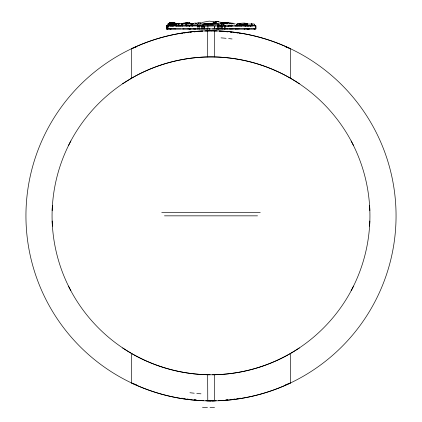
<?xml version="1.0" encoding="UTF-8"?>
<svg xmlns="http://www.w3.org/2000/svg" width="422" height="422" viewBox="0 0 422 422"><rect width="100%" height="100%" fill="white"/><g stroke="black" fill="none" stroke-linecap="round" stroke-linejoin="round"><path stroke-width="0.63" d="M197.844 28.923L208.136 28.928L166.806 28.928L166.811 25.869L166.521 25.869L189.874 25.974L189.03 25.995M167.239 28.928L167.239 25.906C166.226 30.052 168.32 29.962 167.571 25.953M197.918 28.907L197.918 25.979L198.519 25.979M199.231 28.912L199.231 25.995L198.551 26.016M201.463 28.918L201.463 25.974L203.335 25.995M202.396 28.918L202.396 25.985M207.772 400.874L207.65 374.747C177.583 374.098 147.742 364.745 122.755 347.986A156.187 156.187 0 0 0 136.132 356.015A159.358 159.358 0 0 0 200.624 374.414M221.376 57.276A159.358 159.358 0 0 1 285.858 75.691A156.187 156.187 0 0 1 299.245 83.698C274.258 66.94 244.417 57.587 214.35 56.944L214.35 30.817C185.875 30.278 157.306 36.456 131.585 48.694L131.585 78.197L122.755 83.698A156.187 156.187 0 0 1 140.758 73.296A159.358 159.358 0 0 1 200.624 57.276M223.196 28.923L224.272 28.918L220.954 28.923L220.928 25.985L228.407 26.259L228.661 25.979L252.741 25.869M222.958 28.923L222.515 28.923L222.515 25.985M252.356 25.842L255.822 25.874L255.853 28.928L224.008 28.928L225.137 28.923L225.137 25.99M207.925 28.907L207.93 25.89L220.928 25.985M214.598 28.638L214.603 26.317M204.496 28.923L204.512 26.233L204.57 28.928M255.848 25.884L255.853 28.928L251.607 28.918M187.22 23.379L187.326 23.115L186.904 23.163M167.376 28.912L167.407 25.927L166.811 25.869M167.571 28.912L167.988 25.974M169.243 23.453L169.56 22.719L169.09 23.316M219.092 28.765L219.123 25.979M170.193 23.205C172.081 23.337 169.549 23.669 170.082 23.257M170.309 24.713C170.314 23.089 174.75 24.059 173.516 25.858C171.443 27.003 168.23 24.608 171.427 24.049M209.259 28.928L214.524 28.928L214.529 25.874M251.433 23.98L254.218 23.975L254.324 25.531M179.113 25.589L178.379 25.863L182.715 25.853L180.727 25.853M169.428 23.247L168.636 23.806L168.457 23.558M168.758 25.858C165.63 25.125 170.572 27.388 168.32 23.737C166.389 23.5 168.689 28.116 167.434 28.923M247.366 28.907L247.703 28.279L247.751 28.923L248.452 28.928L248.157 28.912M223.159 24.344L223.655 23.885M168.879 25.842L168.283 25.937L168.462 25.621M192.901 23.959C190.459 23.226 190.396 26.618 192.859 25.837L189.156 25.99M173.79 23.511L174.196 23.263L174.613 23.753M171.19 22.751L169.602 22.561L169.475 22.92M191.277 25.621L197.301 25.721M178.801 24.344L178.701 23.843L172.376 24.186L173.168 24.186L173.616 25.842M169.85 25.246L169.723 24.086L169.248 24.022L169.28 25.832L170.905 25.853M186.851 23.88L185.849 24.186L186.139 25.858L187.938 25.747M221.719 24.381L221.903 23.943L221.782 24.254M170.087 23.806L170.609 23.901M173.215 23.864L172.988 23.236L174.734 23.927M171.849 23.854L170.847 23.511L171.232 23.648M170.351 25.985L170.541 25.99M169.892 23.737L169.496 23.368L168.774 23.785M167.297 25.869L168.621 25.842L168.974 25.473L168.362 25.9L169.533 25.805M169.517 23.447L170.029 22.783L169.602 22.561M170.52 22.714L169.755 22.883M170.588 22.524L169.422 23.41L168.763 23.352M170.483 25.821L171.664 25.789L171.01 25.884M253.997 28.912L254.782 28.918M168.953 23.743L168.236 23.695M172.287 22.646L171.253 22.704L171.733 22.487M174.297 23.563L173.901 23.484L174.207 23.41M254.287 28.923L254.471 28.928M170.298 22.767L170.799 22.704M178.385 25.673L178.121 24.186L178.859 24.038M185.158 23.104L187.811 22.788L186.482 22.915M170.994 23.194L170.319 23.421M254.239 28.691L254.076 28.933L254.519 28.833M170.71 23.658L170.973 23.706L170.509 23.521M190.027 23.363L189.061 22.983L190.111 23.316M169.554 23.083L169.749 22.804M204.485 24.028L204.939 24.196L202.908 24.196L203.119 25.863L203.879 25.911M169.713 23.147L169.575 23.416M168.6 23.627L169.275 23.358M172.851 23.136L173.363 22.825L171.253 22.704M169.723 24.086L168.373 23.869L168.589 24.27M187.653 22.783L183.67 23.41L183.981 23.263M184.261 23.648L185.411 23.711M203.209 25.758L203.963 25.842M172.862 22.767L174.492 23.279M192.537 24.202L191.846 24.08M182.974 23.374L184.483 23.152M173.02 22.93L175.119 23.104M168.563 23.838L169.354 23.3L168.747 23.395M173.558 22.725L173.284 22.624L174.386 23.178M248.22 28.918L249.107 28.733M255.136 25.942L255.832 25.874M186.693 23.49L187.057 23.268M252.198 24.212L251.254 24.049M169.612 23.637L170.43 22.767L172.039 23.363M192.954 23.458L191.736 23.938M172.361 22.545L171.596 22.719L173.711 22.988L171.812 22.614M168.811 23.569L169.196 23.432M213.827 22.63L215.769 21.918L213.442 22.704L214.83 22.287M214.281 374.747C244.37 374.114 274.242 364.761 299.245 347.986A156.187 156.187 0 0 1 281.242 358.389A159.358 159.358 0 0 1 216.191 374.673M181.745 24.671L181.639 24.276L182.431 24.065M186.471 22.904L185.49 23.236L185.907 23.068M200.666 23.474L201.072 23.242M212.604 23.094L213.163 22.777M131.585 78.197C156.562 63.78 185.516 56.316 214.35 56.944M171.564 23.901L172.171 23.78M251.101 25.985L249.924 25.985M220.806 23.917L221.086 23.769M168.563 25.927L168.927 25.979M255.764 28.928L255.489 28.928M170.725 28.923L167.756 28.912M290.415 353.488L290.415 382.991C266.699 394.269 240.561 400.42 214.297 400.868M170.541 28.918L170.24 28.923L175.557 28.918M170.219 23.685L169.37 23.569M170.045 23.458L171.332 23.479M213.696 22.661L216.502 21.606L217.583 21.638L216.502 21.606M192.174 23.832L193.06 23.463M168.452 23.606L169.032 23.426M253.327 25.789L255.052 25.689M242.877 24.112L251.749 24.059M166.801 28.928L166.521 28.928L167.054 28.928M169.396 28.923L169.771 28.923M134.428 47.607L131.585 48.694M134.887 47.428L136.707 46.726M285.293 384.959L290.415 382.991M169.892 22.725L170.372 22.672M186.571 23.917L187.073 23.727M214.207 23.284L215.12 22.952M231.762 25.979L231.383 25.985M188.006 23.875L189.33 23.616M168.088 28.923L168.357 28.923M170.214 22.677L169.581 22.682L169.96 22.841M198.05 23.363L198.952 23.057L198.614 23.152M255.321 25.884L255.658 25.874M171.037 23.706L171.807 23.764L170.942 23.595M181.951 24.091L181.639 24.276M190.813 28.923L189.515 28.923L193.803 28.923M209.639 28.923L210.045 28.928L206.933 28.928M182.072 23.774L180.811 24.054M170.773 28.923L171.174 28.918M184.013 23.679L185 23.695M239.554 23.737L239.216 23.801M168.742 25.805L168.505 25.784M203.821 26.011L213.611 25.768M188.381 24.086L185.849 24.186M222.663 23.817L223.011 23.722M246.612 23.875L247.878 23.711M244.749 25.816L236.774 25.848L236.505 24.207L238.251 24.012M224.013 23.943L216.66 23.838M185.532 23.316L186.329 23.136M193.534 28.923L197.897 28.923M216.032 22.704L216.396 22.624L215.827 22.735M211.39 23.959L213.411 23.674M225.738 23.052L228.117 22.624L224.852 22.994M239.775 23.785L240.118 23.764M236.61 25.979L236.309 25.985M235.745 25.979L235.355 25.979M176.628 25.642L172.635 25.853L172.376 24.186L172.74 25.858L173.511 25.853M182.383 23.437L183.602 23.247M209.534 28.923L209.839 28.928M223.586 23.263L224.145 23.157M221.714 22.825L223.518 22.588L226.071 23.025M247.292 28.907L245.868 28.923M177.272 25.848L175.362 25.874L175.119 24.202L176.396 24.202L176.232 23.906L176.343 24.207L175.119 24.202C174.038 26.676 179.134 26.333 179.023 25.352M174.835 28.928L181.101 28.923M225.137 28.923L234.068 28.918M183.596 23.368L184.931 23.141M204.069 23.875L205.197 23.711M181.761 33.549L182.304 33.459M239.696 398.231L240.239 398.141M182.868 23.363L184.177 23.168M206.279 23.389L207.049 23.263M230.296 25.979L229.932 25.985M226.704 22.93L227.447 22.814L225.923 22.988M207.555 23.463L205.282 23.785M184.461 33.106L184.994 33.027M237.006 398.663L237.539 398.579M200.155 22.646L200.856 22.54M234.432 28.87L245.625 28.923M173.231 23.658L174.191 23.595M232.195 23.579L228.191 22.519L227.031 22.682M192.88 23.432L193.297 23.495L192.77 23.79M226.508 22.714L228.044 22.503M187.125 32.71L188.186 32.563M234.875 398.975L233.814 399.122M171.849 28.918L172.065 28.928M188.339 23.859L188.945 23.806M222.194 28.928L222.515 28.886M212.472 28.928L222.515 28.923M198.593 23.906L201.057 23.722M197.696 24.196L198.261 24.191L197.438 24.196L197.749 25.858L198.567 25.826L197.533 25.858M186.967 23.89L184.119 23.97M190.285 32.288L190.807 32.225M231.715 399.397L230.676 399.523M190.195 32.304L191.324 32.162M232.659 28.928L233.092 28.881M191.936 23.41L192.421 23.358M201.721 25.89L202.924 25.774M183.422 23.31L185.147 23.226M234.432 23.948L235.196 23.864M176.101 23.542L174.587 23.574M246.701 24.054L240.403 24.218M173.057 22.857L173.363 22.825M197.918 25.979L192.052 25.985M181.977 23.416L183.433 23.284M207.93 25.89L204.448 25.89M193.904 31.872L194.922 31.766M227.078 399.919L227.585 399.866M182.009 28.933L188.349 28.923M194.574 31.803L196.008 31.661M225.992 400.024L227.426 399.882M195.433 31.719L196.441 31.618M227.273 28.923L227.542 28.923M226.567 399.972L225.559 400.067M197.433 22.841L199.78 22.719M223.428 25.858L223.802 25.853M241.737 23.157L242.508 23.089M167.001 25.9L167.001 28.928M187.874 28.923L188.212 28.918M169.248 24.022C170.53 24.08 171.374 23.563 170.704 25.146M192.859 25.837L182.019 25.869L181.634 24.191L182.462 24.186L182.251 23.875M170.129 23.11L171.01 23.21M222.157 22.899L223.475 22.988M227.268 22.651L220.579 23.189M231.557 23.716L232.211 23.679L231.905 23.69M198.846 31.413L202.549 31.149M223.154 400.278L218.992 400.562M170.604 24.207L170.979 24.175M208.373 23.917L202.908 24.196M239.174 24.154L239.77 24.107M187.616 23.02L188.465 22.962M187.046 23.342L188.465 23.363M189.81 28.918L189.515 28.923L190.169 28.923M172.281 23.294L172.566 23.279M186.429 22.741L186.724 22.725M191.229 23.748L192.258 23.685M239.427 23.943L239.812 23.922M248.911 28.923L251.338 28.918M249.355 28.918L249.713 28.918M172.809 22.603L173.094 22.719M205.118 23.985L216.755 23.722M199.231 25.995L201.421 25.985M173.98 28.923L173.795 28.923M245.646 25.863L248.03 25.863L247.566 25.848M252.108 25.853L251.749 25.863M173.901 23.484L174.302 23.468M229.953 28.912L230.338 28.923L229.716 28.907M204.823 31.028L211.839 30.832M185.538 23.226L186.83 23.316M224.52 28.923L224.826 28.923M247.936 28.923L248.294 28.918M172.171 22.809L173.046 22.814M229.974 23.774L229.526 23.838M230.929 28.923L232.047 28.918M191.045 24.196L197.464 24.112M201.252 25.863L197.749 25.858M219.957 25.832L216.966 25.721M236.051 28.912L236.262 28.923M216.275 400.705L210.161 400.853M204.216 23.933L199.442 24.207M176.116 23.806L174.571 23.574L175.225 23.901M240.424 25.89L241.975 25.895M171.891 22.619L170.857 22.551M226.123 23.811L232.095 23.732L230.971 23.669M215.689 25.911L215.373 25.89M237.834 28.912L237.449 28.923L238.066 28.918M183.38 23.337L183.681 23.326M239.649 25.911L236.774 25.848M195.101 23.416L195.898 23.389M172.677 24.202L173.326 24.181M224.541 25.848L225.401 25.821M189.515 28.923L190.037 28.907M216.581 28.923L219.139 28.928L218.575 28.928M194.716 23.015L196.346 23.157M183.085 23.658L183.549 23.643M182.673 24.196L183.491 24.17M237.396 23.548L239.068 23.59M215.526 23.854L204.433 24.154L204.928 24.054M234.389 25.884L235.814 25.863M239.738 25.879L240.16 25.874M243.631 25.879L252.372 25.9M214.244 374.747L213.78 374.757M241.289 23.748L239.844 23.69M170.646 28.923L171.031 28.918M224.304 23.78L224.905 23.769M231.641 23.817L232.089 23.811L231.314 23.743M176.417 25.853L176.707 25.848M199.712 25.863L198.498 25.853M235.46 28.918L236.331 28.923L235.123 28.902M213.738 374.757L212.503 374.773M187.41 23.363L189.979 23.432L188.877 23.052L189.874 23.453M198.06 25.884L199.147 25.869L197.923 25.863M213.965 400.879L213.696 400.879M212.097 24.196L210.953 24.096L211.243 24.107M213.653 400.879L213.384 400.884M198.73 25.858L200.323 25.863M195.671 28.923L194.706 28.912M213.337 400.884L212.767 400.889M225.691 28.907L226.213 28.918M229.863 23.147L233.224 23.21M220.226 25.863L233.266 25.906M194.014 28.923L195.412 28.923M216.776 28.928L217.367 28.923L214.524 28.928M238.63 28.923L239.142 28.918M212.714 400.889L212.451 400.895M189.235 28.923L188.339 28.923M212.398 400.895L211.839 400.9M183.871 23.221L181.618 23.421M189.663 23.769L189.23 23.769M232.174 25.858L228.128 25.842M179.582 23.606L176.955 23.606M161.753 212.319L260.247 212.319M164.475 215.842L257.525 215.842M220.706 25.874L221.671 25.874M178.575 25.969L180.637 25.974M210.536 400.9L209.992 400.895M183.433 28.923L183.908 28.923M210.103 374.778L209.628 374.773M209.628 400.895L209.365 400.895M209.312 400.895L208.758 400.884M197.443 24.191L197.76 24.233M222.077 22.793L225.126 22.973M209.054 374.768L208.595 374.762M208.711 400.884L208.436 400.884M186.746 25.858L186.144 25.853M224.478 24.049L221.065 24.08M241.062 25.879L241.579 25.884M236.589 25.858L237.475 25.874M228.492 25.979L227.964 25.974L228.407 26.259M208.547 374.762L208.078 374.752M208.093 400.879L207.809 400.874M171.812 23.484L172.45 23.495M211 30.817L217.177 31.028M211 400.868L205.725 400.705M230.634 23.173L232.343 23.3M214.35 30.817C240.593 31.275 266.709 37.426 290.415 48.694L290.415 78.197M207.65 400.868C181.407 400.415 155.291 394.264 131.585 382.991L131.585 353.488M201.6 22.545L209.291 21.1L216.18 22.118M174.144 23.089L174.381 23.421L174.144 23.089L175.294 23.342L174.703 23.062M244.639 24.175L247.725 24.191L245.952 24.191L247.028 24.186M178.121 24.186L178.849 24.191M175.679 23.331L175.315 23.321L178.532 23.437M196.478 23.215L196.974 23.236M178.158 23.289L181.945 23.358M243.478 23.004L245.477 23.231M177.193 23.727L177.926 23.785M199.258 28.907L199.601 28.923M250.088 25.974L250.642 25.985M244.523 24.191L236.505 24.207M174.829 23.289L174.101 23.099M233.123 23.759L234.194 23.822M219.451 31.149L223.154 31.413M203.008 400.562L198.846 400.278M192.068 23.526L192.59 23.558M179.197 24.144L179.582 24.17M251.09 23.933L252.34 24.17M183.517 23.743L183.828 23.764M189.647 23.996L191.514 24.265M172.74 25.858L172.624 25.573M190.238 23.247L191.002 23.31M189.694 23.379L188.866 23.01L190.77 23.405M191.688 23.416L193.956 23.832M218.865 23.98L217.319 23.832M196.552 23.416L195.919 23.347M225.559 31.618L228.096 31.872M196.441 400.067L194.415 399.866M230.491 23.337L231.989 23.753M225.992 31.661L227.426 31.803M194.574 399.882L196.008 400.024M217.304 21.596L222.626 22.651L220.922 22.266M174.655 23.12L175.257 23.184M175.167 23.643L176.786 23.832M169.823 23.759L169.18 23.732M169.781 25.753L169.723 25.647M230.676 32.162L231.715 32.288M191.324 399.523L190.285 399.397M230.823 32.183L231.805 32.304M213.337 22.134L214.297 22.255M171.174 22.704L169.396 23.068L169.744 22.63M173.679 22.994L173.152 22.799M233.814 32.563L234.875 32.71M188.186 399.122L187.125 398.975M223.897 22.888L224.741 23.004M217.9 21.654L218.723 21.78M237.006 33.027L237.539 33.106M184.461 398.579L184.994 398.663M224.451 22.957L221.909 22.503M188.972 23.173L190.058 23.432M192.174 23.505L192.622 23.579M239.696 33.459L240.239 33.549M181.761 398.141L182.304 398.231M225.005 22.756L225.285 22.804M190.28 23.363L188.856 22.867L189.531 23.479M174.924 23.701L175.214 23.711M213.796 22.303L214.302 22.424M187.463 22.82L187.996 22.952L187.674 22.63M229.885 23.21L231.261 23.732M185.833 23.669L186.16 23.848M220.954 28.923L218 28.923L217.974 25.969M173.384 22.73L173.964 22.93M290.415 48.694L287.572 47.607M131.585 382.991L136.707 384.959M285.293 46.726L287.113 47.428M225.781 23.722L226.055 23.827M173.5 23.796L173.009 23.374M170.483 25.8L170.324 24.355M174.766 23.02L175.668 23.526M232.511 23.664L232.944 23.869M189.599 23.416L189.22 23.221L189.642 23.563M174.729 23.875L174.444 23.674M166.616 25.869L166.632 28.918M174.85 23.463L174.75 23.326M170.973 23.706L171.258 23.885M189.103 23.004L189.62 23.4M227.79 23.701L227.558 23.521L227.912 23.785M187.22 23.3L185.49 23.236L185.622 23.542M170.119 23.695L170.409 23.964M170.863 23.585L171.174 23.88M170.989 22.909L171.211 23.173M170.847 23.511L171.132 23.875M171.743 23.432L172.012 23.854M174.413 23.637L174.592 23.991M254.756 25.452L254.888 25.758M167.84 25.52L167.945 25.848M181.85 24.407L182.125 25.858M175.119 24.196L175.489 25.853M254.593 25.842L254.455 24.624M168.6 25.378L168.621 25.842M224.467 27.103L224.478 28.918M217.916 25.964L217.921 28.928M221.761 25.99L221.761 28.907M203.293 26L203.293 28.923M214.35 374.747L214.35 400.868M207.65 30.817L207.65 56.944M167.94 25.99L167.94 28.907M167.603 25.964L167.603 28.923M200.619 57.255A156.135 156.135 0 0 1 221.381 57.255M299.235 83.709A160.349 160.349 0 0 1 343.133 127.608A156.187 156.187 0 0 1 353.546 145.601M351.151 140.985A159.358 159.358 0 0 1 369.83 210.652M369.593 205.461A156.135 156.135 0 0 1 369.593 226.224M369.83 221.033A159.358 159.358 0 0 1 351.151 290.705M353.546 286.09A156.187 156.187 0 0 1 343.144 304.088A160.349 160.349 0 0 1 299.235 347.981M216.191 374.694A156.135 156.135 0 0 1 200.619 374.435M122.765 347.981A160.349 160.349 0 0 1 78.867 304.083A156.187 156.187 0 0 1 68.454 286.09M70.849 290.705A159.358 159.358 0 0 1 52.17 221.033M52.407 226.224A156.135 156.135 0 0 1 52.407 205.461M52.17 210.652A159.358 159.358 0 0 1 70.849 140.985M68.454 145.601A156.187 156.187 0 0 1 78.856 127.597A160.349 160.349 0 0 1 122.765 83.709M219.324 30.975A185.058 185.058 0 0 1 396.058 216.164A185.058 185.058 0 0 1 218.68 400.742M215.478 400.847A185.058 185.058 0 0 1 206.522 400.847M203.32 400.742A185.058 185.058 0 0 1 25.942 216.164A185.058 185.058 0 0 1 202.676 30.975M205.878 30.859A185.058 185.058 0 0 1 216.122 30.859M214.529 407.615A164.411 58.041 -23.9 0 1 210.045 407.615M207.45 407.546A164.411 58.041 -23.9 0 1 202.486 407.267M221.044 37.869A164 48.477 20 0 1 226.071 38.307M228.624 38.571A164 48.477 20 0 1 232.068 38.961M200.956 393.816A164 48.477 20 0 1 196.779 393.457M194.231 393.209A164 48.477 20 0 1 189.932 392.724M207.471 24.07A164.411 58.041 -23.9 0 1 211.074 24.065M213.69 24.112A164.411 58.041 -23.9 0 1 219.514 24.418M166.864 25.879L166.885 28.933L166.912 25.879M238.061 28.902L238.061 28.902M245.493 25.985L245.003 25.985L245.493 25.974M213.87 23.822L211.712 23.859L213.87 23.822M248.326 25.99L248.036 25.979L248.326 25.99M248.948 28.933L246.849 28.923L248.948 28.933M244.892 28.923L244.116 28.923L244.913 28.933M231.219 23.643L230.892 23.49L231.219 23.643"/></g></svg>
